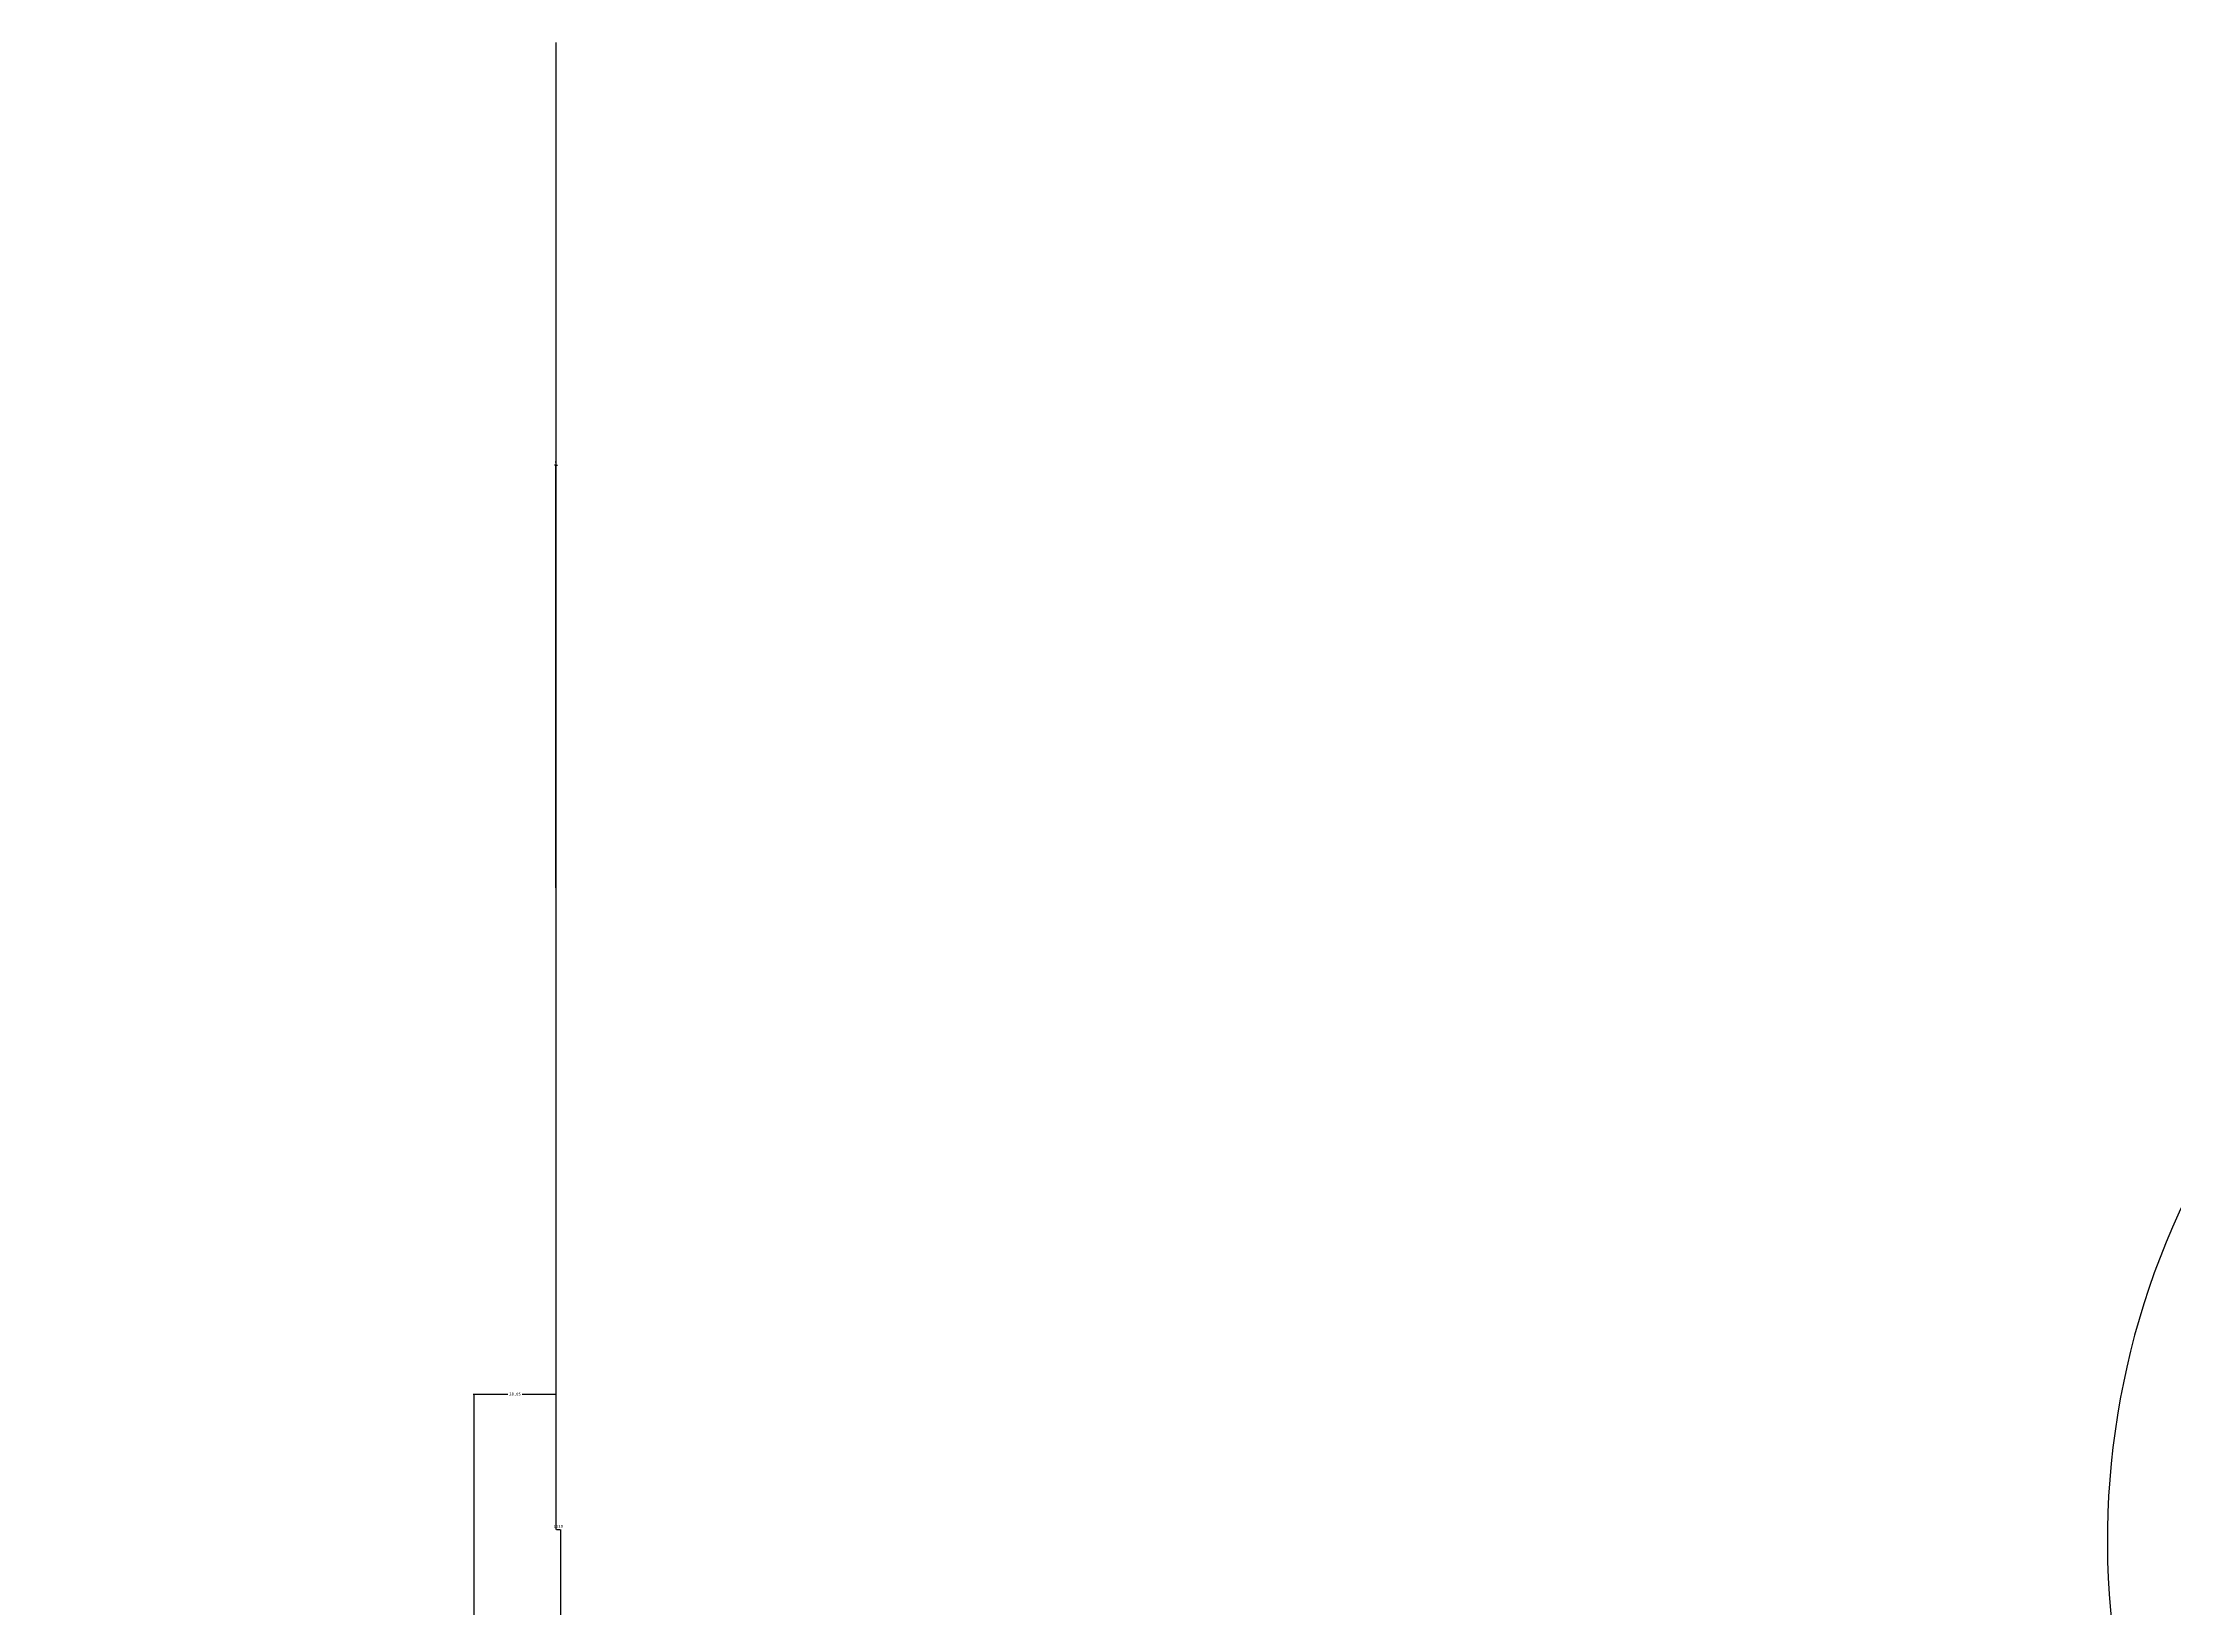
# Model space of a CAD drawing. Header units: metres. Extents: x 0 to 5136, y 0 to 4711.
# Drawn here: x 1263 to 1993, y 1793 to 2330 of the extents above; entities that cross this region are included whole.
import ezdxf

# ---------------------------------------------------------------- set-up
doc = ezdxf.new("R2010")
doc.units = ezdxf.units.M
doc.layers.add('4', color=4, linetype='Continuous')
doc.layers.add('DIM', color=3, linetype='Continuous')
doc.dimstyles.get("Standard").update_dxf_attribs({"dimtxt": 2.5, "dimasz": 2.5, "dimexe": 1.25, "dimexo": 0.625, "dimtad": 1, "dimcen": 2.5, "dimazin": 3, "dimtfac": 1, "dimtmove": 0, "dimatfit": 3})

# ---------------------------------------------------------------- blocks, each defined once
blk = doc.blocks.new('*D16')
for p, q in [((1438.79, 2329.51), (1438.79, 1819.96)), ((1439.04, 1819.96), (1440.18, 1819.96)), ((1440.43, 1310.4), (1440.43, 1819.96))]:
    blk.add_line(p, q)
at = {"layer": 'Defpoints'}
for p in [(1438.79, 2329.51), (1438.79, 1819.96), (1440.43, 1310.4)]:
    blk.add_point(p, dxfattribs=at)
at = {"layer": 'DIM', "insert": (1439.61, 1821.085), "char_height": 1, "attachment_point": 5}
blk.add_mtext('1020', dxfattribs=at)
blk = doc.blocks.new('*D26')
for p, q in [((1438.79, 2329.51), (1438.79, 2184.71)), ((1438.54, 2184.71), (1438.29, 2184.71)), ((1438.79, 2039.92), (1438.79, 2184.71)), ((1438.79, 2184.71), (1438.79, 2184.71)), ((1439.04, 2184.71), (1439.29, 2184.71))]:
    blk.add_line(p, q)
at = {"layer": 'Defpoints'}
for p in [(1438.79, 2329.51), (1438.79, 2184.71), (1438.79, 2039.92)]:
    blk.add_point(p, dxfattribs=at)
at = {"layer": 'DIM', "insert": (1438.79, 2185.835), "char_height": 1, "attachment_point": 5}
blk.add_mtext('0', dxfattribs=at)
blk = doc.blocks.new('*D27')
for p, q in [((1438.79, 2039.92), (1438.79, 1866.27)), ((1422.265, 1866.27), (1410.49, 1866.27)), ((1410.74, 1692.61), (1410.74, 1866.27)), ((1439.04, 1866.27), (1427.265, 1866.27))]:
    blk.add_line(p, q)
at = {"layer": 'Defpoints'}
for p in [(1438.79, 2039.92), (1438.79, 1866.27), (1410.74, 1692.61)]:
    blk.add_point(p, dxfattribs=at)
at = {"layer": 'DIM', "insert": (1424.765, 1866.27), "char_height": 1, "attachment_point": 5}
blk.add_mtext('28,05', dxfattribs=at)

msp = doc.modelspace()

# ---------------------------------------------------------------- linework, layer by layer
at = {"layer": '4'}
msp.add_lwpolyline([(2654.49, 2198.18, 0.25), (2549.77, 2150.98, 0.46), (2390.79, 2039.92, 0.8), (2008.05, 1678.58, 0.57), (1760.24, 1363.71, 0.72), (1537.12, 1086.78, 0.16), (1397.27, 1022.87, 0.3), (1378.23, 851.17, -0.39), (1273.12, 720.64, 0.19), (1106.13, 678.03), (994.9, 594.04, 0.3), (988.17, 576.37), (988.17, 576.37, 0.1), (967.13, 569.69), (967.13, 453.49, 0.42), (983.05, 444.55, 0.4), (981.09, 431.87, 0.24), (1000.27, 427.64)], format="xyb", dxfattribs=at)

# ---------------------------------------------------------------- dimensions: what is measured, and where the dimension line sits
at = {"layer": 'DIM'}
dim = msp.add_linear_dim(base=(1438.79, 1819.96), p1=(1438.79, 2329.51), p2=(1440.43, 1310.4), text='1020', dimstyle='Standard', dxfattribs=at)
dim.commit()
dim.dimension.update_dxf_attribs({"geometry": '*D16', "text_midpoint": (1439.61, 1821.085)})
for base, p1, p2, picture, middle in [((1438.79, 2184.71), (1438.79, 2329.51), (1438.79, 2039.92), '*D26', (1438.79, 2185.835)), ((1438.79, 1866.27), (1438.79, 2039.92), (1410.74, 1692.61), '*D27', (1424.765, 1866.27))]:
    dim = msp.add_linear_dim(base=base, p1=p1, p2=p2, dimstyle='Standard', dxfattribs=at)
    dim.commit()
    dim.dimension.update_dxf_attribs({"geometry": picture, "text_midpoint": middle})

doc.saveas('drawing.dxf')
